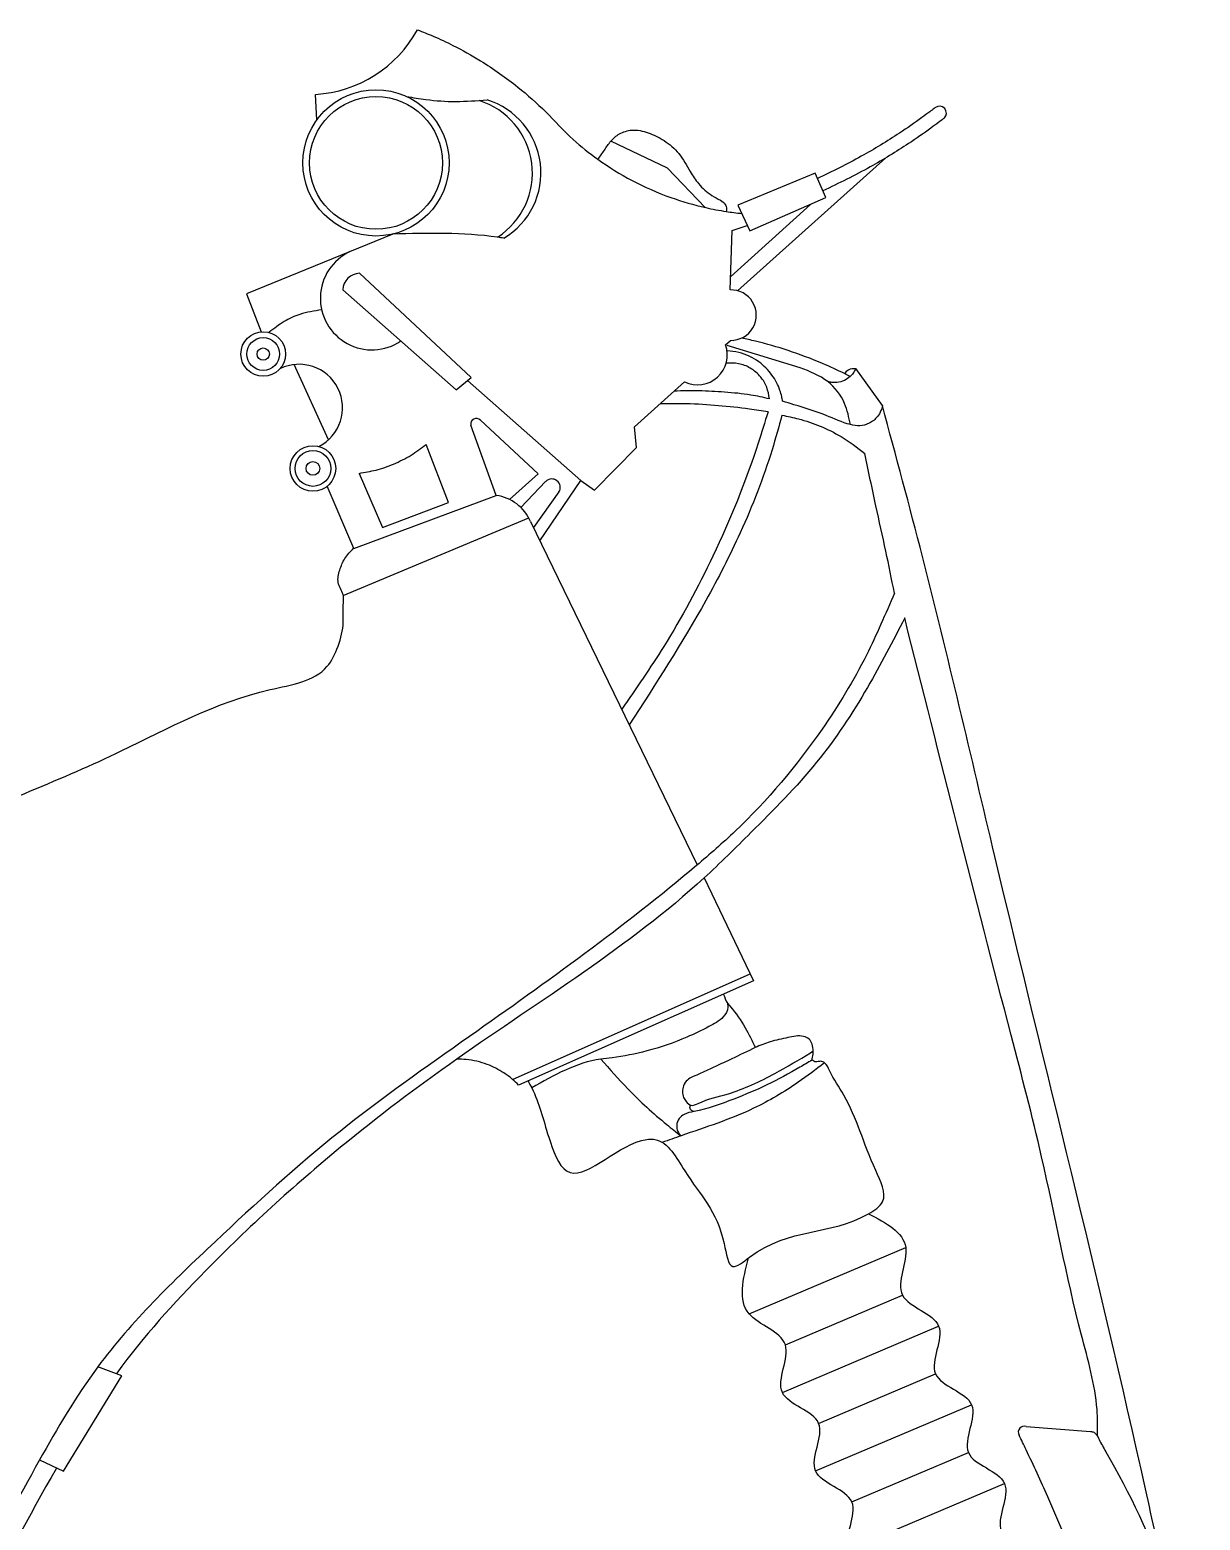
# Model space of a CAD drawing. Header units: millimetres. Extents: x -1488 to 354, y -1 to 1042.
# Drawn here: x -376.7 to -102.3, y 693 to 1042.3 of the extents above; entities that cross this region are included whole.
import ezdxf

# ---------------------------------------------------------------- set-up
doc = ezdxf.new("R2010")
doc.units = ezdxf.units.MM
doc.layers.add('ceco.net 420', color=7, linetype='Continuous')

msp = doc.modelspace()

# ---------------------------------------------------------------- linework, layer by layer
at = {"layer": 'ceco.net 420'}
for p, q in [((-309.37, 1021.23), (-309.71, 1027.19)), ((-227.17, 1009.89), (-240.47, 1016.21)), ((-218.32, 1000.67), (-227.17, 1009.89)), ((-273.23, 960.83), (-299.38, 985.27)), ((-303.33, 981.37), (-276.69, 957.91)), ((-213.55, 968.51), (-212.42, 969.54)), ((-276.69, 957.91), (-273.23, 960.83)), ((-234.88, 949.24), (-223.16, 959.83)), ((-267.33, 933.21), (-273.29, 949.67)), ((-234.45, 944.43), (-234.88, 949.24)), ((-244.27, 934.45), (-234.45, 944.43)), ((-247.52, 936.66), (-244.27, 934.45)), ((-218.57, 843.57), (-206.99, 819.47)), ((-206.99, 819.47), (-262.1, 795.03)), ((-193.65, 802.6), (-193, 803.02)), ((-208.03, 741.41), (-171.31, 756.99)), ((-199.53, 734.16), (-172.06, 745.81)), ((-200.24, 723), (-163.59, 738.54)), ((-191.73, 715.74), (-164.33, 727.36)), ((-192.44, 704.58), (-155.87, 720.09)), ((-183.94, 697.32), (-156.61, 708.92)), ((-184.64, 686.16), (-148.14, 701.64))]:
    msp.add_line(p, q, dxfattribs=at)
for points in [[(-176, 1012.29), (-210.78, 981.18)], [(-210.67, 1001.25), (-207.9, 995.21), (-190.05, 1002.98), (-192.55, 1008.73), (-210.67, 1001.25)], [(-193.67, 1001.41), (-212.4, 984.42)], [(-212.5, 981.36), (-212.04, 995.3), (-208.46, 996.42)], [(-291.58, 994.45), (-325.86, 980.41)], [(-325.86, 980.41), (-322.41, 971.55)], [(-196.09, 963.12), (-213.2, 968.33)], [(-306.69, 946.21), (-314.71, 963.87)], [(-176.79, 954.27), (-183.02, 962.93)], [(-257.09, 922.59), (-247.52, 936.66), (-274.1, 960.13)], [(-271.03, 950.83), (-257.46, 938.29), (-264.18, 932.24)], [(-299.47, 938.37), (-293.99, 925.66), (-278.5, 931.56), (-283.76, 945.12)], [(-255.74, 936.47), (-261.56, 930.4)], [(-300.73, 920.76), (-306.97, 935.35)], [(-300.73, 920.76), (-267.33, 933.21)], [(-252.62, 934.02), (-258.59, 925.68)], [(-303.18, 909.71), (-259.68, 927.91)], [(-259.28, 927.08), (-220.18, 846.63)], [(-263.5, 796.35), (-207.79, 821.12)], [(-374.42, 707.17), (-368.79, 704.57), (-355.09, 726.84), (-360.76, 728.96)], [(-143.07, 715.03), (-127.98, 713.82)]]:
    msp.add_lwpolyline(points, dxfattribs=at)
for centre, radius in [((-295.52, 1011.13), 17.14), ((-295.52, 1011.13), 15.57), ((-321.97, 966.34), 5.23), ((-321.97, 966.34), 3.84), ((-321.97, 966.34), 1.44), ((-310.3, 939.52), 5.34), ((-310.3, 939.52), 4.19), ((-310.3, 939.52), 1.61)]:
    msp.add_circle(centre, radius, dxfattribs=at)
for centre, radius, start, end in [((-311.38, 1056.26), 29.12, 273.2772, 331.3918), ((-276.71, 1008.72), 17.86, 302.8115, 72.4837), ((-274.65, 1008.82), 17.82, 300.6175, 73.1436), ((-163.41, 1022.79), 1.63, 315.9781, 125.4088), ((-296.48, 979.4), 12.09, 115.1643, 304.3014), ((-299.22, 981.15), 4.12, 92.2151, 176.9387), ((-212.26, 975.45), 5.91, 268.4623, 92.3831), ((-220.11, 966.11), 6.98, 244.0307, 20.1705), ((-313.56, 953.74), 10.19, 297.1813, 116.0838), ((-271.99, 949.92), 1.32, 43.4281, 190.8455), ((-254.31, 935.07), 1.99, 328.1635, 135.5681), ((-268.75, 922.99), 10.31, 23.3586, 82.0933), ((-143.5, 713.68), 1.41, 72.2705, 208.9937)]:
    msp.add_arc(centre, radius, start, end, dxfattribs=at)
for points, knots in [([(-285.81, 1042.32), (-284.57, 1041.83), (-281.75, 1040.73), (-276.76, 1038.39), (-269.99, 1034.62), (-262.66, 1029.44), (-255.51, 1023.13), (-249.9, 1016.81), (-243.04, 1011.47), (-235.44, 1006.74), (-226.9, 1002.99), (-219.41, 1000.82), (-213.82, 999.75), (-210.98, 999.42), (-209.77, 999.28)], [0, 0, 0, 0, 3.972587, 9.092916, 16.508061, 27.20311, 35.941945, 45.069388, 52.494836, 61.911531, 71.86463, 80.367474, 85.251804, 88.931053, 88.931053, 88.931053, 88.931053]), ([(-288.36, 1026.7), (-286.85, 1026.44), (-283.03, 1025.77), (-276.7, 1025.37), (-271.93, 1025.71), (-269.49, 1025.88)], [0, 0, 0, 0, 4.61643, 11.618458, 18.958391, 18.958391, 18.958391, 18.958391]), ([(-164.36, 1024.12), (-164.45, 1024.05), (-164.86, 1023.7), (-165.93, 1022.93), (-168.59, 1020.94), (-173.87, 1017.32), (-181.94, 1012.34), (-188.54, 1009.13), (-191.99, 1007.44)], [0, 0, 0, 0, 0.351773, 1.633184, 3.938271, 10.337078, 20.825448, 32.345076, 32.345076, 32.345076, 32.345076]), ([(-162.24, 1021.66), (-162.33, 1021.59), (-162.75, 1021.24), (-163.81, 1020.46), (-166.48, 1018.47), (-171.75, 1014.85), (-180.1, 1009.72), (-186.99, 1006.37), (-190.74, 1004.56)], [0, 0, 0, 0, 0.351773, 1.633184, 3.938271, 10.337078, 20.825448, 33.304338, 33.304338, 33.304338, 33.304338]), ([(-243.49, 1011.97), (-242.98, 1012.67), (-241.95, 1014.07), (-240.56, 1016.31), (-238.42, 1018.15), (-235.26, 1019.12), (-231.55, 1018.3), (-227.77, 1016.43), (-224.18, 1013.39), (-222.16, 1009.5), (-219.86, 1005.97), (-217.34, 1003.7), (-214.99, 1002.53), (-213.55, 1001.61), (-213.27, 1000.49), (-213.38, 999.93), (-213.41, 999.74)], [0, 0, 0, 0, 2.605122, 5.210623, 7.882496, 10.893941, 14.743657, 18.936842, 23.522021, 28.533102, 31.963515, 36.164768, 38.444908, 39.926427, 41.046326, 41.635718, 41.635718, 41.635718, 41.635718]), ([(-265.56, 993.48), (-266.05, 993.56), (-274.64, 994.89), (-283.38, 994.66), (-291.61, 994.44)], [0, 0, 0, 0, 1.485596, 26.082791, 26.082791, 26.082791, 26.082791]), ([(-308.26, 976.7), (-310, 976.43), (-313.06, 975.96), (-317.23, 974.03), (-319.43, 972.32), (-320.57, 971.43)], [0, 0, 0, 0, 5.248252, 9.252551, 13.6001, 13.6001, 13.6001, 13.6001]), ([(-184.32, 961.07), (-184.76, 961.3), (-186.89, 962.37), (-191.67, 964.57), (-198.64, 967.19), (-205.03, 969.04), (-208.7, 969.85), (-209.78, 970.08)], [0, 0, 0, 0, 1.466998, 7.148367, 15.777651, 23.772174, 27.075733, 27.075733, 27.075733, 27.075733]), ([(-203.27, 955.83), (-203.42, 956.76), (-203.72, 958.61), (-205.29, 961.17), (-207.59, 963.12), (-210.46, 964.27), (-212.42, 964.21), (-213.4, 964.18)], [0, 0, 0, 0, 2.80325, 5.572385, 8.806972, 11.707355, 14.619939, 14.619939, 14.619939, 14.619939]), ([(-200.18, 955.28), (-200.25, 955.63), (-200.39, 956.5), (-201.01, 958.64), (-202.56, 961.62), (-205.81, 964.87), (-209.63, 966.72), (-212.28, 967.01), (-213.2, 967.11)], [0, 0, 0, 0, 1.091115, 2.625709, 6.66684, 11.020851, 16.226675, 18.998737, 18.998737, 18.998737, 18.998737]), ([(-184.29, 949.81), (-184.63, 951.49), (-185.4, 955.3), (-189.46, 960.58), (-193.8, 962.24), (-196.09, 963.12)], [0, 0, 0, 0, 5.130489, 11.593789, 18.859001, 18.859001, 18.859001, 18.859001]), ([(-183.02, 962.93), (-183.21, 962.55), (-183.56, 961.87), (-184.44, 960.9), (-185.7, 960.04), (-187.24, 959.62), (-188.59, 959.64), (-189.28, 959.79), (-189.59, 959.87)], [0, 0, 0, 0, 1.275849, 2.280634, 3.889721, 5.781857, 6.967525, 7.90653, 7.90653, 7.90653, 7.90653]), ([(-185.64, 961.73), (-185.41, 962.03), (-184.89, 962.73), (-183.81, 963.03), (-183.17, 962.95), (-183.02, 962.93)], [0, 0, 0, 0, 1.092906, 2.585727, 3.042627, 3.042627, 3.042627, 3.042627]), ([(-203.27, 955.83), (-204.71, 956.16), (-208.19, 956.94), (-213.73, 957.4), (-219.73, 957.8), (-223.66, 957.69), (-225.59, 957.63)], [0, 0, 0, 0, 4.434824, 10.673589, 16.64656, 22.461358, 22.461358, 22.461358, 22.461358]), ([(-203.6, 952.81), (-205.05, 953.03), (-208.91, 953.62), (-215.29, 954.28), (-222.29, 954.73), (-226.84, 954.68), (-228.89, 954.66)], [0, 0, 0, 0, 4.382119, 11.71577, 19.25249, 25.387927, 25.387927, 25.387927, 25.387927]), ([(-176.79, 954.27), (-176.88, 953.87), (-177.1, 952.93), (-178.03, 951.37), (-179.73, 949.99), (-182.06, 949.33), (-185.57, 950), (-190.48, 952.33), (-195.86, 953.96), (-199.3, 955.01), (-200.18, 955.28)], [0, 0, 0, 0, 1.236741, 2.87217, 5.35166, 7.633284, 9.876503, 15.899619, 23.907144, 26.688113, 26.688113, 26.688113, 26.688113]), ([(-110.32, 678.6), (-111.9, 685.85), (-124.24, 742.76), (-144.59, 822.54), (-164.13, 907.44), (-173.6, 942.49), (-176.79, 954.27)], [0, 0, 0, 0, 22.279762, 174.68688, 246.972, 283.591185, 283.591185, 283.591185, 283.591185]), ([(-203.6, 952.81), (-204.35, 950.36), (-207.87, 938.79), (-215.49, 920.11), (-226.59, 899.4), (-234.54, 887.95), (-237.9, 883.1)], [0, 0, 0, 0, 7.697972, 36.257211, 60.347151, 78.044911, 78.044911, 78.044911, 78.044911]), ([(-200.34, 951.99), (-201.08, 949.29), (-203.67, 939.89), (-209.39, 925.24), (-220.52, 903.62), (-229.93, 889.04), (-236.13, 879.45)], [0, 0, 0, 0, 8.401386, 29.224842, 47.027964, 81.264106, 81.264106, 81.264106, 81.264106]), ([(-200.34, 951.99), (-199.03, 951.73), (-195.99, 951.14), (-191.31, 949.5), (-185.98, 946.94), (-182.71, 944.43), (-180.9, 943.04)], [0, 0, 0, 0, 3.986053, 9.307457, 14.815813, 21.642675, 21.642675, 21.642675, 21.642675]), ([(-299.47, 938.37), (-298.14, 938.6), (-295.38, 939.07), (-291.28, 940.51), (-287.3, 942.49), (-284.91, 944.26), (-283.76, 945.12)], [0, 0, 0, 0, 4.027847, 8.376567, 12.995929, 17.295736, 17.295736, 17.295736, 17.295736]), ([(-173.96, 910.31), (-174.62, 913.58), (-176, 920.41), (-178.44, 931.29), (-180.04, 938.93), (-180.9, 943.04)], [0, 0, 0, 0, 10.032695, 20.883035, 33.45942, 33.45942, 33.45942, 33.45942]), ([(-797.88, 744.2), (-797.6, 743.66), (-796.69, 741.9), (-794.39, 738.81), (-788.16, 733.48), (-774.64, 730.09), (-755.26, 723.84), (-732.72, 717.89), (-710.6, 714.04), (-691.34, 714.32), (-670.67, 720.79), (-646.75, 735.47), (-617.04, 750.5), (-585.68, 766.8), (-552.48, 783.42), (-516.42, 801.02), (-478, 819.21), (-438.72, 837.08), (-397.93, 855.59), (-357.21, 871.26), (-329.38, 886.94), (-308.01, 889.86), (-304.22, 897.93), (-302.97, 902.64), (-303.41, 906.71), (-302.76, 909.98), (-304.83, 912.67), (-304.07, 915.75), (-302.96, 918.57), (-301.52, 920.06), (-300.77, 920.84)], [0, 0, 0, 0, 1.828335, 5.951586, 11.466691, 26.065527, 46.683796, 73.045576, 95.763114, 113.952168, 130.18701, 160.051512, 197.786772, 230.128329, 266.060429, 309.176785, 350.49569, 393.610555, 438.525321, 485.241062, 522.977803, 537.355509, 542.795179, 548.555149, 551.793914, 555.044914, 558.056902, 561.0138, 563.956648, 567.155468, 567.155468, 567.155468, 567.155468]), ([(-173.96, 910.31), (-176.05, 905.42), (-180.78, 894.31), (-192.54, 875.01), (-206.33, 858.61), (-234.04, 834.49), (-265.62, 811.91), (-304.86, 784.51), (-333.62, 758.22), (-359.03, 733.67), (-375.48, 705.78), (-397.99, 662.59), (-421.82, 617.71), (-444.86, 574.02), (-468.09, 529.95), (-495.82, 477.71), (-523.31, 424.79), (-539.34, 395.56), (-550.41, 372.03), (-559.2, 357.8), (-565.84, 347.04)], [0, 0, 0, 0, 15.917344, 36.182421, 67.600537, 79.665473, 146.343669, 183.960371, 223.027654, 263.257928, 289.10667, 319.658913, 409.533532, 441.46891, 467.847947, 558.982241, 618.897, 646.754081, 658.969281, 696.8551, 696.8551, 696.8551, 696.8551]), ([(-171.55, 904.48), (-174.36, 899.01), (-180.41, 887.24), (-191.91, 869.84), (-205.89, 855.9), (-231.81, 830.09), (-266.77, 808.95), (-306.43, 779.07), (-333.25, 754.57), (-350.12, 736.01), (-356.4, 727.41), (-356.45, 727.35)], [0, 0, 0, 0, 18.455389, 39.687851, 62.218044, 77.494576, 149.368095, 183.574147, 226.459546, 258.216792, 258.457507, 258.457507, 258.457507, 258.457507]), ([(-126.34, 712.71), (-126.28, 714.81), (-126.3, 722.84), (-132.65, 744.5), (-137.99, 773.92), (-152.68, 829.78), (-163.31, 871.87), (-171.55, 904.48)], [4.596491, 4.596491, 4.596491, 4.596491, 10.893617, 28.715648, 71.527672, 100.893501, 201.811552, 201.811552, 201.811552, 201.811552]), ([(-213.11, 814.24), (-213.06, 813.92), (-212.89, 812.75), (-214.26, 810.33), (-217.98, 808.45), (-223.84, 805.52), (-231.46, 802.99), (-238.29, 801.55), (-247.78, 800.74), (-253.78, 797.34), (-258.99, 794.37)], [0, 0, 0, 0, 0.969086, 3.503924, 7.559939, 13.286846, 23.213292, 31.521991, 34.172907, 51.700215, 51.700215, 51.700215, 51.700215]), ([(-214.03, 816.27), (-213.78, 815.56), (-213.4, 814.49), (-211.29, 812.17), (-209.02, 808.71), (-207.32, 805.38), (-206.53, 803.81)], [0, 0, 0, 0, 2.22625, 3.347761, 9.327281, 14.584028, 14.584028, 14.584028, 14.584028]), ([(-193.31, 800.85), (-193.19, 801.31), (-193.01, 802.01), (-192.97, 803.28), (-193.18, 804.51), (-193.87, 805.92), (-196, 806.83), (-199.15, 806.05), (-202.95, 805.36), (-207.33, 803.51), (-211.51, 801.41), (-215.79, 799.44), (-218.85, 798.01), (-221.07, 797.05), (-222.63, 796.26), (-223.48, 794.95), (-223.76, 793.48), (-223.48, 792.16), (-222.79, 791.07), (-221.61, 789.91), (-218.06, 791.76), (-211.5, 793.02), (-202.53, 797.26), (-196.38, 800.93), (-193.65, 802.6)], [0, 0, 0, 0, 1.4318, 2.158696, 3.788347, 5.170114, 6.627137, 10.289243, 14.557305, 18.307204, 24.440056, 28.63221, 32.435908, 34.531739, 35.954215, 37.583323, 38.98847, 40.361145, 41.484335, 42.93544, 44.673958, 52.110867, 63.989438, 73.633751, 73.633751, 73.633751, 73.633751]), ([(-262.1, 795.03), (-262.57, 795.48), (-263.63, 796.52), (-266.01, 798.28), (-269.58, 800.09), (-273.4, 801.02), (-275.82, 801.08), (-276.56, 801.1)], [0, 0, 0, 0, 1.9475, 4.459239, 8.852356, 13.878841, 16.093727, 16.093727, 16.093727, 16.093727]), ([(-259.87, 795.99), (-259.57, 795.45), (-257.32, 791.32), (-255.78, 784.48), (-250.03, 768.62), (-238.67, 781.58), (-227.58, 782.85), (-221.4, 770.8), (-214.51, 764.79), (-212.79, 750.66), (-199.52, 762.19), (-187.99, 759.3), (-174.94, 768.12), (-180.79, 779.39), (-183.22, 789.24), (-188.59, 796.93), (-189.87, 800.13), (-191.31, 800.77), (-192.4, 800.23), (-193.02, 800.7), (-193.31, 800.93)], [0, 0, 0, 0, 1.837295, 14.044823, 23.010312, 41.963697, 45.125729, 55.291552, 74.64016, 80.379324, 84.80728, 114.535999, 118.882158, 126.39589, 145.491359, 152.190435, 154.363651, 155.381823, 156.511115, 157.551358, 157.551358, 157.551358, 157.551358]), ([(-242.8, 801.12), (-240.72, 798.75), (-235.92, 793.29), (-229.48, 787.42), (-225.12, 784), (-224, 783.13)], [0, 0, 0, 0, 9.445202, 21.799555, 26.070337, 26.070337, 26.070337, 26.070337]), ([(-190.38, 800.2), (-192.41, 798.66), (-197.64, 794.67), (-208.59, 788.19), (-219.74, 784.65), (-226.92, 782.1), (-228.38, 781.58)], [0, 0, 0, 0, 7.636423, 19.72321, 37.934321, 42.583571, 42.583571, 42.583571, 42.583571]), ([(-193.31, 800.85), (-194.25, 800.29), (-197.7, 798.24), (-203.68, 794.94), (-212.02, 791.54), (-218.46, 789.14), (-223.07, 788.44), (-224.59, 787.22), (-225.13, 785.68), (-224.89, 784.16), (-224.28, 783.45), (-224, 783.13)], [0, 0, 0, 0, 3.280835, 12.025557, 20.460459, 30.261533, 32.658819, 34.207966, 35.832879, 37.332071, 38.597229, 38.597229, 38.597229, 38.597229]), ([(-220.92, 788.8), (-221.42, 788.95), (-222, 789.3), (-221.88, 790.03), (-221.79, 790.32)], [1.48192, 1.48192, 1.48192, 1.48192, 2.947678, 3.816962, 3.816962, 3.816962, 3.816962]), ([(-180.02, 764.84), (-175.93, 762.71), (-167.93, 758.54), (-176.3, 744.05), (-159.07, 740.42), (-168.92, 725.45), (-151.26, 722.01), (-161.22, 706.99), (-143.53, 703.57), (-153.5, 688.54), (-135.81, 685.12), (-145.74, 670.11), (-128.21, 666.62), (-137.57, 651.82), (-121.09, 647.28), (-123.45, 637.93), (-124.74, 632.81)], [0, 0, 0, 0, 11.724191, 22.925594, 34.085077, 45.28648, 56.445963, 67.647366, 78.806849, 90.008252, 101.167735, 112.369138, 123.528621, 134.730024, 145.889507, 159.383387, 159.383387, 159.383387, 159.383387]), ([(-151.51, 621.42), (-156.18, 624.02), (-164.69, 628.75), (-156.46, 643.8), (-173.12, 647.42), (-165.06, 661.87), (-181.17, 666.11), (-171.59, 680.81), (-189.23, 684.23), (-179.34, 699.27), (-197.03, 702.64), (-187.16, 717.68), (-204.72, 721.09), (-195.39, 735.94), (-211.81, 740.34), (-209.44, 749.55), (-208.15, 754.52)], [0, 0, 0, 0, 13.598542, 24.782124, 35.959226, 46.82169, 57.678503, 68.862086, 80.039188, 91.22277, 102.399872, 113.583455, 124.760557, 135.94414, 147.121242, 160.227711, 160.227711, 160.227711, 160.227711]), ([(-121.66, 631.02), (-121.47, 632.12), (-120.76, 636.18), (-121.56, 644.53), (-123.26, 660.35), (-129.64, 678.77), (-136.98, 696.42), (-141.86, 707.05), (-144.18, 711.84), (-144.74, 712.99)], [0, 0, 0, 0, 3.343466, 12.32767, 24.921925, 51.109406, 70.227285, 82.357704, 86.195618, 86.195618, 86.195618, 86.195618]), ([(-127.98, 713.82), (-127.85, 713.82), (-127.57, 713.81), (-127.11, 713.64), (-126.47, 713.06), (-125.74, 711.4), (-119.25, 700.44), (-109.8, 680.76), (-102.74, 648.66), (-102.22, 625.35), (-104.09, 608.09), (-104.98, 603.02), (-105.59, 599.51)], [0, 0, 0, 0, 0.393241, 0.833919, 1.452768, 2.916572, 6.198615, 39.788085, 67.655897, 104.303585, 109.046613, 119.739895, 119.739895, 119.739895, 119.739895]), ([(-370.41, 705.32), (-370.45, 705.25), (-383.26, 682.88), (-405.36, 637.21), (-429.41, 592.61), (-440.95, 570.43)], [284.535067, 284.535067, 284.535067, 284.535067, 284.775285, 361.761477, 436.7535, 436.7535, 436.7535, 436.7535])]:
    msp.add_open_spline(points, degree=3, knots=knots, dxfattribs=at)

doc.saveas('drawing.dxf')
